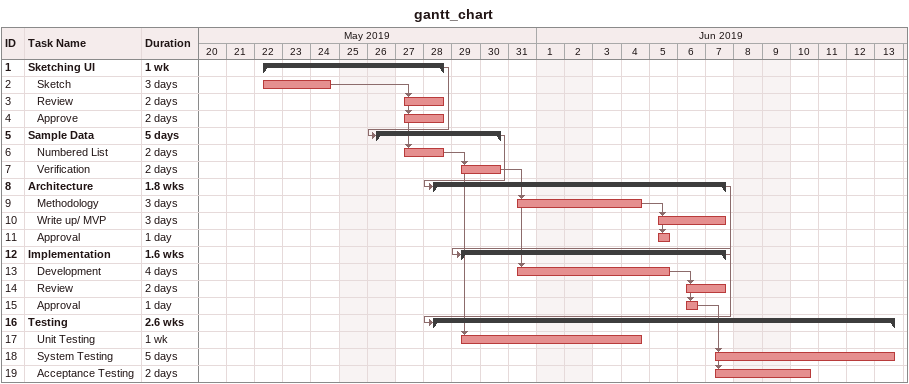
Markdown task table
gantt_chart

| ID | Level | Task | Duration | Start | Finish | Predecessors |
|---|---|---|---|---|---|---|
| 1 | 1 | **Sketching UI** | 1w | 2019-05-22 | 2019-05-28 |  |
| 2 | 2 | Sketch | 3d | 2019-05-22 | 2019-05-24 |  |
| 3 | 2 | Review | 2d | 2019-05-27 | 2019-05-28 | 2 |
| 4 | 2 | Approve | 2d | 2019-05-27 | 2019-05-28 | 2 |
| 5 | 1 | **Sample Data** | 5d | 2019-05-26 | 2019-05-30 | 1 |
| 6 | 2 | Numbered List | 2d | 2019-05-27 | 2019-05-28 | 2 |
| 7 | 2 | Verification | 2d | 2019-05-29 | 2019-05-30 | 6 |
| 8 | 1 | **Architecture** | 1.8w | 2019-05-28 | 2019-06-07 | 5 |
| 9 | 2 | Methodology | 3d | 2019-05-31 | 2019-06-04 | 7 |
| 10 | 2 | Write up/ MVP | 3d | 2019-06-05 | 2019-06-07 | 9 |
| 11 | 2 | Approval | 1d | 2019-06-05 | 2019-06-05 | 9 |
| 12 | 1 | **Implementation** | 1.6w | 2019-05-29 | 2019-06-07 | 8 |
| 13 | 2 | Development | 4d | 2019-05-31 | 2019-06-05 | 7 |
| 14 | 2 | Review | 2d | 2019-06-06 | 2019-06-07 | 13 |
| 15 | 2 | Approval | 1d | 2019-06-06 | 2019-06-06 | 13 |
| 16 | 1 | **Testing** | 2.6w | 2019-05-28 | 2019-06-13 | 8, 12 |
| 17 | 2 | Unit Testing | 1w | 2019-05-29 | 2019-06-04 | 6 |
| 18 | 2 | System Testing | 5d | 2019-06-07 | 2019-06-13 | 15 |
| 19 | 2 | Acceptance Testing | 2d | 2019-06-07 | 2019-06-10 | 15 |
